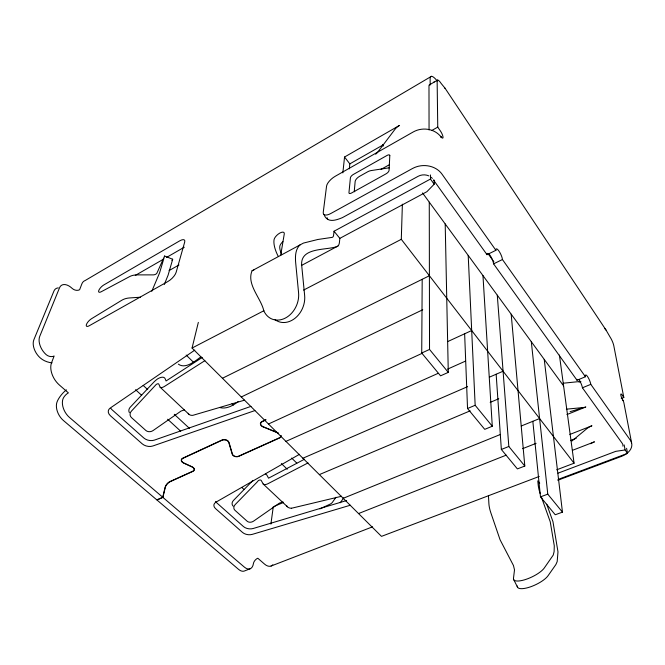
<?xml version="1.0" encoding="UTF-8"?>
<svg xmlns="http://www.w3.org/2000/svg" width="665" height="665" viewBox="0 0 665 665"><rect width="100%" height="100%" fill="white"/><g stroke="black" fill="none" stroke-linecap="round" stroke-linejoin="round"><path stroke-width="1" d="M445.201 223.947L448.285 372.383L440.554 375.825L421.726 353.024L422.192 279.308M556.647 469.831L574.07 463.214L401.294 239.317L402.383 204.172M349.325 168.86L349.823 163.881L344.553 157.015L399.507 125.411A15.927 14.123 -2.5 0 0 394.877 129.451L377.354 152.609A6.284 5.536 3.2 0 1 376.839 153.199M430.455 174.92L430.471 179.051L334.029 231.237L339.84 238.353L339.433 242.368A20.848 7.78 62 0 1 336.399 246.773C324.337 250.506 298.984 247.272 301.827 266.707L304.645 295.451A21.97 17.531 -67.8 0 1 295.285 318.053A21.97 17.531 -67.8 0 1 275.061 319.69M342.841 172.892L344.553 157.015M334.029 231.237L333.589 235.235A10.424 3.89 62 0 1 332.043 237.397L317.862 239.483L303.44 243.082L252.06 270.755C246.299 284.421 261.046 298.128 263.814 310.821A22.169 17.606 -67.8 0 0 285.376 318.061A22.169 17.606 -67.8 0 0 298.577 292.758L295.775 263.781C295.102 257.172 295.011 249.167 300.464 244.446M270.896 524.087L273.298 506.639M280.655 255.427L284.271 233.964A6.426 2.685 -41.2 0 0 279.824 233.066A6.426 2.685 -41.2 0 0 274.071 239.616A19.177 7.938 61.7 0 0 278.12 256.133M66.375 389.823A14.381 5.569 -46.9 0 0 56.999 402.067A14.056 9.011 60.2 0 0 63.474 420.554L156.824 499.889L162.734 497.245L165.111 487.27A5.328 2.618 -48.2 0 1 169.966 481.551L192.85 471.177A3.741 2.444 11.1 0 0 192.185 467.038L183.507 463.015A4.306 2.835 11.5 0 1 182.692 458.21L222.01 440.014A4.389 2.959 10.2 0 1 229.009 442.4L232.467 454.187A3.799 2.544 9.5 0 0 238.502 456.223L279.292 437.853A3.865 2.66 7.9 0 0 280.805 435.575M250.156 568.758L244.396 571.002A12.319 6.883 69.8 0 1 238.552 569.348L156.998 500.038L162.908 497.395L165.286 487.42A5.328 2.618 -48.2 0 1 170.14 481.701L193.025 471.327A4.007 2.618 11.1 0 0 192.31 466.897L183.623 462.873A4.04 2.652 11.5 0 1 182.867 458.368L222.176 440.18A4.115 2.776 10.2 0 1 228.743 442.416L232.201 454.195A4.065 2.727 9.5 0 0 238.669 456.381L279.458 438.019A4.148 2.851 7.9 0 0 281.079 435.575M539.232 476.448L381.486 536.372L192.06 348.044L198.336 322.384M151.77 291.312L159.558 272.924L164.596 256.017L157.048 272.866A5.827 3.89 25.1 0 1 155.535 274.312A5.719 4.14 21.5 0 1 153.033 274.878L137.065 274.886A16.874 11.995 21.2 0 0 129.642 276.582L101.23 291.752A5.445 1.92 -44.5 0 1 98.802 290.422A5.445 1.92 -44.5 0 1 103.89 284.903L179.7 240.855A8.495 3.15 -43 0 1 184.687 242.11L176.125 272.342A8.795 3.367 -43.6 0 1 167.929 281.486L89.185 325.792A5.669 2.062 -45.2 0 1 86.408 324.57A5.669 2.062 -45.2 0 1 91.529 318.718L121.72 300.297A17.315 13.217 14.9 0 1 129.542 297.945L140.357 297.222M164.272 284.529L168.079 275.235L172.692 259.267L164.596 256.017M171.961 260.456L172.642 259.2M336 497.262L332.608 502.05A7.315 5.162 -2.9 0 1 330.214 504.103L319.898 508.883M340.231 502.782L343.639 498.01M252.966 480.388L233.465 500.454A5.121 4.131 -24.6 0 0 233.207 506.173M434.154 180.074L434.179 184.222L426.905 191.686L339.84 238.353M178.353 364.146C185.51 369.491 195.352 360.829 200.938 356.847M219.891 407.595C226.524 409.349 233.365 405.442 238.369 401.427M194.779 350.139L110.182 408.086A8.495 5.686 15.3 0 0 110.506 415.841L142.144 443.779A8.254 5.453 13.3 0 0 152.825 445.991L254.894 410.571M202.243 357.438L166.059 380.97L165.228 378.892A14.14 5.752 -48.4 0 0 157.705 378.809A14.322 5.187 -52.1 0 0 153.324 382.674L130.232 407.238A5.611 4.821 -16.3 0 0 129.367 412.616M204.853 360.696L164.687 386.29A11.471 4.19 -51.8 0 1 160.149 387.238L158.902 384.337A5.686 2.062 -52.1 0 0 156.15 384.528L131.454 411.086A5.644 4.838 -16.5 0 0 131.487 417.603L145.81 430.438A5.578 4.746 -18 0 0 153.075 430.563L181.071 411.045L183.523 410.205A5.603 2.968 -39.5 0 1 184.355 409.973M431.419 76.334L85.145 280.539A15.794 8.919 57.5 0 0 81.853 283.922L79.617 289.732A5.436 3.932 21.3 0 1 72.194 288.419A13.516 7.839 56.7 0 0 59.559 287.729L39.742 336.357A14.148 8.753 57.3 0 0 46.159 354.628A5.835 3.982 19.6 0 0 54.139 355.999L51.529 362.782A17.016 10.632 58.7 0 0 59.343 384.985L68.379 392.874A5.752 2.228 -46.9 0 0 62.976 398.909A14.106 8.961 60.3 0 0 69.492 417.454L162.734 497.245M429.532 84.821L437.67 80.049M135.278 275.435L162.892 259.525M166.458 257.471L184.272 247.205M571.908 441.028L586.613 428.842A16.974 11.363 -7.3 0 1 591.941 425.758L569.822 434.461M299.508 454.295L216 502.133A7.714 4.896 9.4 0 0 215.593 508.65L242.509 532.424A7.531 4.697 8.1 0 0 252.268 534.369L350.314 505.234M349.823 163.881L383.248 144.82M169.06 270.597L178.985 264.961M431.668 130.556L437.753 127.123L437.138 81.113A8.063 1.87 62.4 0 1 441.169 83.466L445.085 88.27L606.081 330.139L610.154 337.172A6.583 1.322 65.9 0 1 613.787 345.675L623.812 397.487L621.235 398.526M381.045 169.367L389.008 164.92M301.428 265.493L337.887 246.067M304.545 459.191L268.544 478.177L267.28 475.791A13.026 6.758 -49.6 0 0 265.476 474.02M192.06 348.044L263.955 310.68M303.589 290.09L401.294 239.317M308.028 462.915L267.953 483.704A10.565 5.079 -53 0 1 263.165 483.995L261.412 480.77A5.245 2.494 -53.4 0 0 258.461 480.537A5.686 2.07 -61.6 0 0 257.031 482.142L235.219 504.56A5.154 4.148 -24.7 0 0 234.961 510.304L247.131 521.21A5.104 4.065 -25.4 0 0 253.606 521.119L279.433 503.114L281.711 502.358A5.162 3.259 -40.1 0 1 283.298 502.142M222.451 378.252L429.399 275.734L429.266 202.143M433.439 179.932L487.013 254.67L495.915 250.298A6.725 1.721 64.5 0 1 498.858 250.929A6.725 1.721 64.5 0 1 502.449 259.533L585.424 376.747A6.11 1.413 66.4 0 1 587.444 376.407A6.11 1.413 66.4 0 1 590.803 384.345L630.295 440.139A17.789 11.746 -7.6 0 1 621.418 456.398L557.785 480.255M488.418 253.523A6.7 1.771 64.5 0 1 493.58 263.847L502.449 259.533M241.279 396.98L422.757 309.74M265.8 419.748L262.077 421.469A4.464 3.101 8.6 0 0 262.891 426.822L278.652 433.272M265.967 419.923L262.243 421.643A4.19 2.901 8.6 0 0 263.007 426.656L277.845 432.724M421.726 353.024L429.532 349.433L429.399 275.734M268.469 424.012L422.2 353.306M447.661 341.594L471.693 330.538M285.933 441.377L438.119 373.348M447.57 369.125L465.525 361.095M302.891 458.235L467.595 386.648M489.49 377.13L503.081 371.22M482.965 275.584L492.283 426.24L484.735 429.349L467.537 408.51L475.159 405.276L468.202 255.402M319.358 474.602L470.138 410.854M490.171 402.383L498.767 398.751M274.603 506.156L283.207 502.582M493.58 263.847L577.02 380.247L585.424 376.747M579.057 382.142L580.894 381.378M579.107 379.898A6.085 1.455 66.4 0 1 582.424 387.795L590.803 384.345M343.19 498.301L500.097 434.594M521.277 425.991L539.606 418.551M252.06 270.755L253.855 270.032M566.904 414.586L585.823 406.963A5.594 3.865 -7.5 0 1 583.654 407.495L570.105 411.702M501.352 449.465L508.825 446.481L524.801 466.04L517.395 468.908L501.352 449.465L496.157 374.237M358.526 513.555L506.19 455.159M522.599 448.675L536.106 443.331M570.528 440.521L576.256 438.285M271.112 566.015L372.583 526.83M572.573 450.28L594.477 441.826A17.232 11.372 -7 0 0 590.678 443.738M557.993 473.189L615.782 451.336L625.108 449.972L627.544 453.364L558.068 479.44M540.479 496.863L547.777 494.162L562.465 512.15L555.242 514.752L540.479 496.863L532.831 421.302M251.004 406.365L154.347 440.13A8.204 5.453 13.4 0 1 143.723 437.919L112.31 409.997A8.454 5.686 15.4 0 1 110.939 408.426M244.587 400.147L192.817 415.342A11.155 5.952 -39 0 1 188.237 413.298M346.615 500.521L253.166 528.5A7.498 4.705 8.1 0 1 243.457 526.564L216.707 502.782A7.681 4.904 9.4 0 1 215.568 501.452M341.602 496.265L291.511 508.243M389.507 167.763L371.353 170.539A10.216 8.795 3 0 0 367.629 171.811L359.574 176.333A5.096 2.145 -38.9 0 0 355.16 181.412L354.32 190.68A5.154 2.195 -39 0 0 354.753 191.769M563.238 383.215L579.705 381.527A5.453 3.857 -8.1 0 0 580.429 381.419M566.364 409.183L583.654 407.495M444.453 87.83L445.085 88.27M324.005 214.537C327.296 223.407 335.975 220.265 342.359 217.654L418.152 176.3A10.623 9.086 -3.1 0 1 428.834 175.884M162.908 497.395L244.338 567.087A12.352 6.841 69.7 0 0 253.398 563.654A4.963 2.884 -49.7 0 1 257.804 558.226L264.454 564.028A14.497 7.772 69.6 0 0 272.808 564.818M135.56 389.707L141.67 395.326M167.655 419.233L180.647 431.178M241.777 487.42L244.072 489.523M143.175 385.409L147.721 389.632M174.272 414.287L189.45 428.376M160.157 387.229L188.81 414.154M263.174 483.995L287.405 506.755M604.635 328.41L606.081 330.139M281.362 463.53L287.238 469.241M232.002 403.589L233.448 405.002M291.652 458.06L296.798 463.123M186.175 355.06L193.565 362.325M539.714 483.214L537.777 480.837L538.201 485.068A16.866 5.029 68.2 0 0 540.196 493.638M429.532 349.433L448.285 372.383M475.159 405.276L492.283 426.24M422.524 192.933L563.587 385.858M582.424 387.795L622.166 443.239A8.894 5.869 -7.6 0 1 622.914 446.198M430.471 179.051L434.179 184.222M487.844 253.365L493.887 261.81M495.915 250.298L442.001 174.139A21.255 18.179 -3.1 0 0 412.5 168.511L330.896 213.457A10.266 4.381 -39.8 0 1 323.257 212.26L326.548 186.2A9.958 4.098 -39.5 0 1 335.235 176.275L413.214 131.969A20.282 17.822 -4.4 0 1 441.344 137.414L440.562 136.283A5.145 1.297 62.7 0 0 443.04 137.289A5.145 1.297 62.7 0 0 440.38 130.93L437.753 127.123M623.812 397.487L622.058 394.935A4.19 0.881 66.6 0 0 620.836 395.209A4.19 0.881 66.6 0 0 623.097 400.621L622.573 399.865A17.107 11.721 -8.4 0 1 623.87 402.724L631.625 443.015M513.879 579.922L517.686 587.503M546.713 504.22L552.964 521.684L557.985 551.867L557.179 561.617L555.882 564.56L548.076 575.699A17.415 5.619 -25.3 0 1 529.955 587.02A17.415 5.619 -25.3 0 1 517.262 585.981M541.534 497.412L550.254 521.834L554.286 545.832L554.111 551.601L553.23 555.1L544.253 568.043A17.431 5.486 -25.3 0 1 526.098 579.323A17.431 5.486 -25.3 0 1 513.471 578.434L514.502 569.888L513.48 565.558L500.08 539.781L490.878 512.906A16.492 5.636 68.6 0 1 488.891 503.613L488.451 495.566M382.799 144.48L383.198 146.092M626.596 448.293L627.544 453.364M624.169 444.91L625.108 449.972M559.415 355.06L574.07 463.214M544.236 359.391L562.465 512.15M531.302 341.702L547.777 494.162M511.186 314.188L524.801 466.04M497.287 295.177L508.825 446.481M464.636 333.78L467.537 408.51M429.058 129.974L428.983 85.893A8.03 1.928 62.4 0 1 430.18 85.004L430.13 78.819A18.911 4.456 62.5 0 1 437.213 80.964M282.899 241.628A6.392 2.718 -41.2 0 0 279.815 246.258A9.584 3.973 61.7 0 0 281.47 253.714M433.588 82.443A12.61 2.968 62.5 0 1 434.22 81.978M291.511 508.243A10.266 6.525 -39.5 0 1 286.731 505.841M52.078 362.832A14.597 9.95 19.6 0 1 40.266 357.928A14.098 8.803 57.1 0 1 33.882 339.715L53.931 291.071A13.466 7.889 56.6 0 1 58.304 287.879M376.24 153.715A6.284 5.536 3.2 0 1 375.567 154.164M431.086 177.256A10.623 9.086 -3.1 0 1 432.317 178.436M487.013 254.67A6.7 1.771 64.5 0 1 487.054 253.797M577.02 380.247A6.085 1.455 66.4 0 1 576.954 379.308M327.779 219.242A10.025 4.996 -27.8 0 1 327.138 217.704M389.798 155.635L389.075 170.331A3.516 1.505 -38.2 0 1 386.057 173.831L351.594 192.966A3.441 1.463 -39.2 0 1 348.959 192.642L350.405 177.821A3.383 1.405 -39 0 1 353.339 174.454L387.03 155.452A3.458 1.446 -38.1 0 1 389.798 155.635"/></g></svg>
